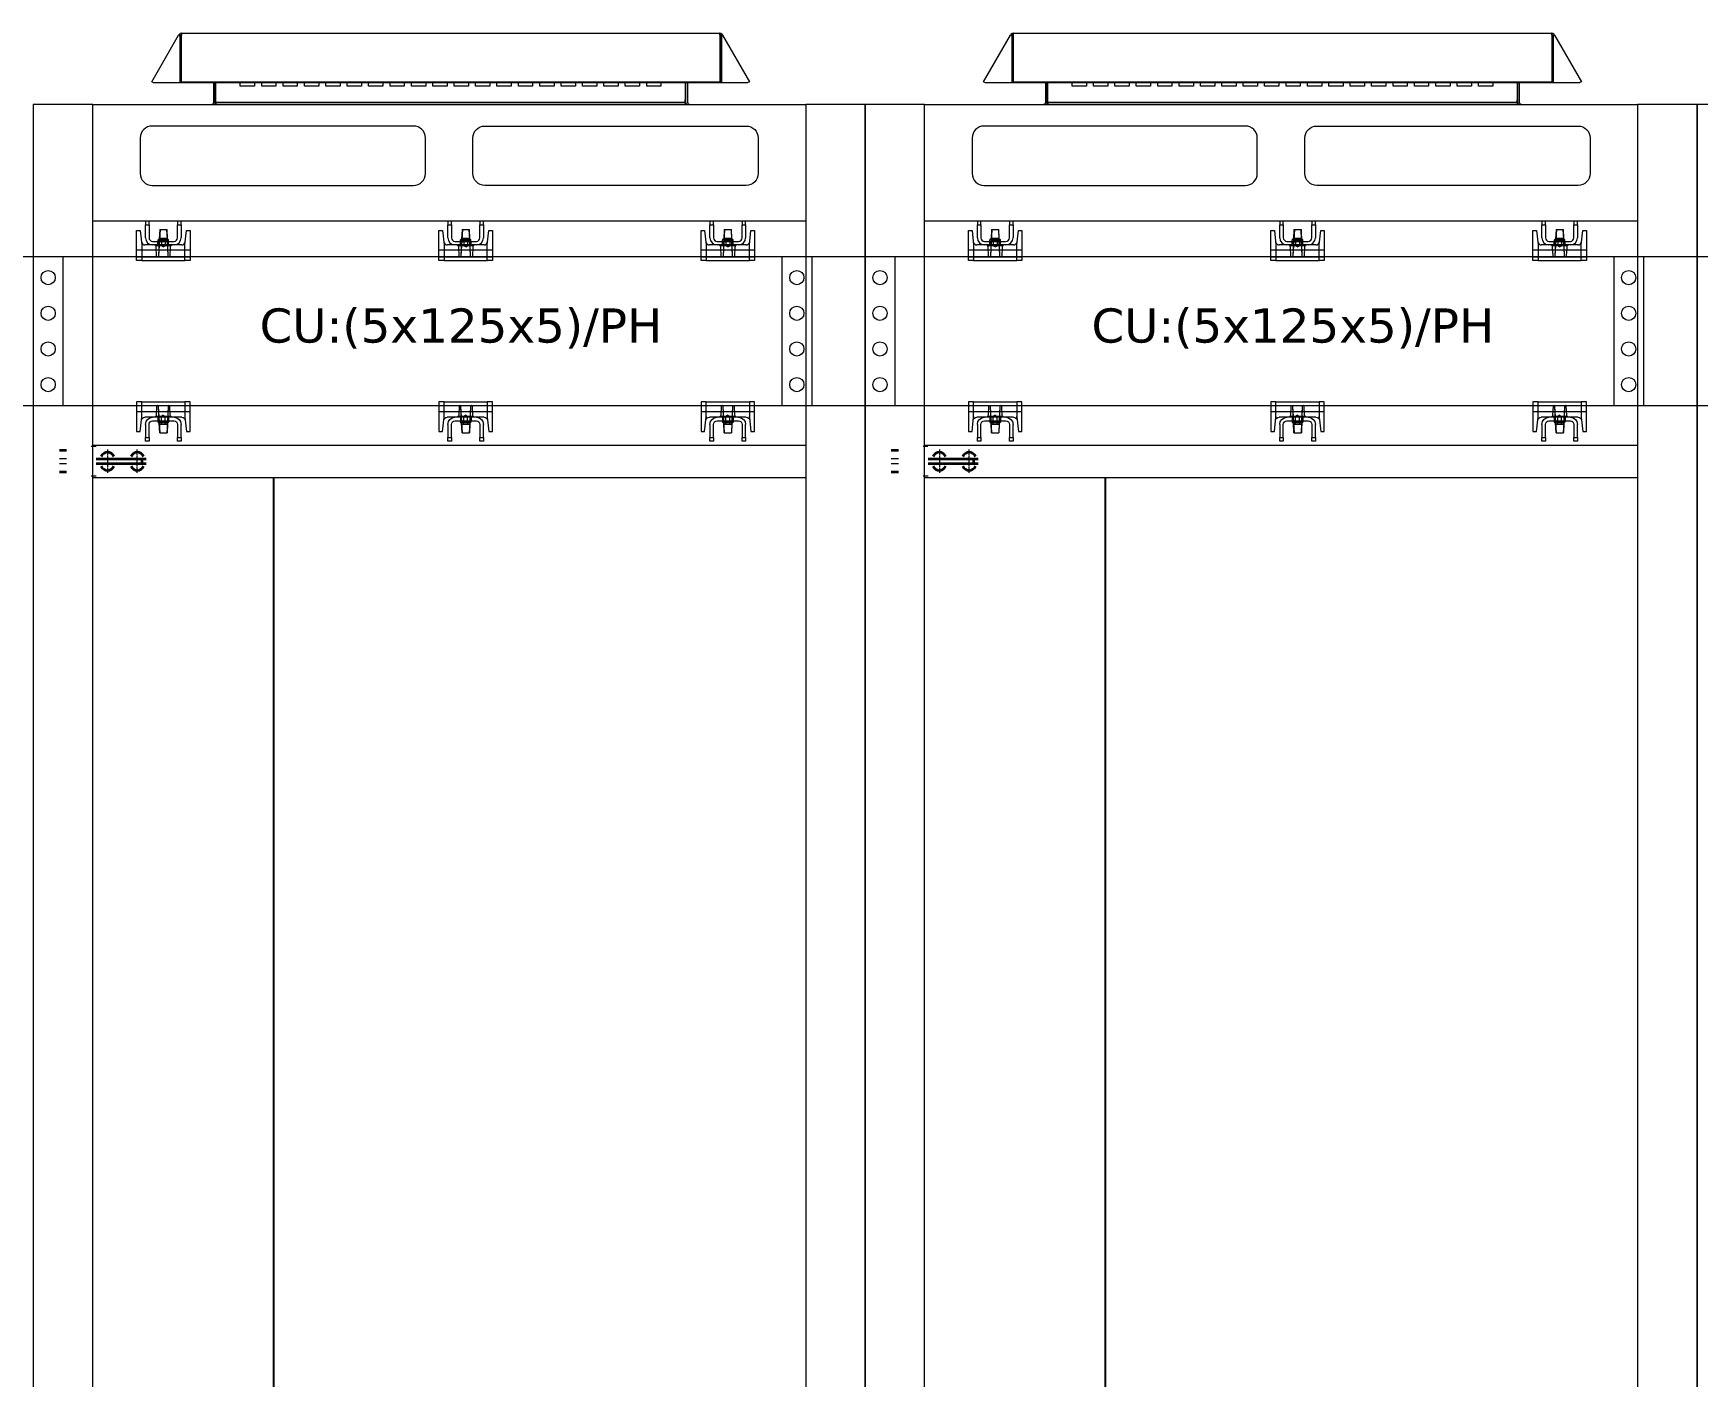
# Model space of a CAD drawing. Header units: millimetres. Extents: x -116965 to 323937, y 291661 to 566926.
# Drawn here: x -35638 to -34237, y 347282 to 348412 of the extents above; entities that cross this region are included whole.
import ezdxf

# ---------------------------------------------------------------- set-up
doc = ezdxf.new("R2010")
doc.units = ezdxf.units.MM
doc.linetypes.add('CHAIN', pattern=[0.3543, 0.2362, -0.0295, 0.0591, -0.0295])
doc.layers.get('0').update_dxf_attribs({"lineweight": 18})
doc.layers.add('C00-00-00', color=7, linetype='Continuous')
for name, color, linetype, lineweight in [('Centerline(Schneider)', 7, 'Continuous', 18), ('hw_Auxiliary', 2, 'Continuous', 13), ('Visible (ISO)', 7, 'Continuous', 50), ('Visible Edges(Schneider)', 7, 'Continuous', 35)]:
    doc.layers.add(name, color=color, linetype=linetype, lineweight=lineweight)
doc.styles.get("Standard").update_dxf_attribs({"font": 'arial.ttf'})

# ---------------------------------------------------------------- blocks, each defined once
blk = doc.blocks.new('*U1443')
for points in [[(0, 2200), (0, 0), (50, 0), (50, 2200)], [(50, 2102), (50, 2200), (650, 2200), (650, 2102)], [(650, 2200), (650, 0), (700, 0), (700, 2200)], [(50, 98), (50, 0), (650, 0), (650, 98)]]:
    blk.add_lwpolyline(points, close=True)
at = {"layer": 'hw_Auxiliary'}
for points in [[(100, 2132), (320, 2132, 0.414214), (330, 2142), (330, 2172, 0.414214), (320, 2182), (100, 2182, 0.414214), (90, 2172), (90, 2142, 0.414214)], [(600, 2132), (380, 2132, -0.414214), (370, 2142), (370, 2172, -0.414214), (380, 2182), (600, 2182, -0.414214), (610, 2172), (610, 2142, -0.414214)], [(100, 68), (320, 68, -0.414214), (330, 58), (330, 28, -0.414214), (320, 18), (100, 18, -0.414214), (90, 28), (90, 58, -0.414214)], [(600, 68), (380, 68, 0.414214), (370, 58), (370, 28, 0.414214), (380, 18), (600, 18, 0.414214), (610, 28), (610, 58, 0.414214)]]:
    blk.add_lwpolyline(points, format="xyb", close=True, dxfattribs=at)
blk = doc.blocks.new('ban le blokset')
for p, q in [((11, 2), (5, 2)), ((5, -2), (11, -2))]:
    blk.add_line(p, q)
at = {"layer": 'Centerline(Schneider)', "linetype": 'CHAIN', "ltscale": 7.55611}
for p, q in [((35.8, 12.5), (31.7, 12.5)), ((36, -12.5), (31.8, -12.5))]:
    blk.add_line(p, q, dxfattribs=at)
at = {"layer": 'Centerline(Schneider)', "linetype": 'CHAIN', "ltscale": 21.168501}
for p, q in [((45.5, 9.8), (45.5, -9.8)), ((70.5, -9.8), (70.5, 9.8))]:
    blk.add_line(p, q, dxfattribs=at)
at = {"layer": 'Visible Edges(Schneider)'}
for p, q in [((11, 9.2), (5, 9.2)), ((36, 2), (78, 2)), ((74.5, -2), (74.5, 2)), ((11, -9.2), (5, -9.2)), ((36, -2), (78, -2))]:
    blk.add_line(p, q, dxfattribs=at)
for centre, start, end in [((45.5, 2), 21.122, 158.878), ((70.5, 2), 21.122, 158.878), ((45.5, -2), 201.122, 338.878), ((70.5, -2), 201.122, 338.878)]:
    blk.add_arc(centre, 5.63, start, end, dxfattribs=at)
blk = doc.blocks.new('*U1599')
for points in [[(0, 2200), (0, 0), (50, 0), (50, 2200)], [(50, 2102), (50, 2200), (400, 2200), (400, 2102)], [(400, 2200), (400, 0), (450, 0), (450, 2200)], [(450, 2102), (450, 2200), (1050, 2200), (1050, 2102)], [(1050, 2200), (1050, 0), (1100, 0), (1100, 2200)], [(50, 98), (50, 0), (400, 0), (400, 98)], [(450, 98), (450, 0), (1050, 0), (1050, 98)]]:
    blk.add_lwpolyline(points, close=True)
at = {"layer": 'hw_Auxiliary'}
for points in [[(490, 2132), (730, 2132), (730, 2182), (490, 2182)], [(1010, 2132), (770, 2132), (770, 2182), (1010, 2182)], [(490, 68), (730, 68), (730, 18), (490, 18)], [(1010, 68), (770, 68), (770, 18), (1010, 18)]]:
    blk.add_lwpolyline(points, close=True, dxfattribs=at)
blk = doc.blocks.new('*U1647')
at = {"color": 1}
for p, q in [((59910.9, 339394.9), (59815.9, 339394.9)), ((59910.9, 339394.9), (59815.9, 339394.9)), ((59815.9, 339394.9), (59815.9, 339269.9)), ((59910.9, 339394.9), (59910.9, 339269.9)), ((59815.9, 339269.9), (59910.9, 339269.9))]:
    blk.add_line(p, q, dxfattribs=at)
for centre in [(59828.4, 339377.4), (59898.4, 339377.4), (59828.4, 339347.4), (59898.4, 339347.4), (59828.4, 339317.4), (59898.4, 339317.4), (59828.4, 339287.4), (59898.4, 339287.4)]:
    blk.add_circle(centre, 6, dxfattribs=at)
blk = doc.blocks.new('*U1650')
at = {"color": 1}
for p, q in [((60470.9, 339394.9), (59815.9, 339394.9)), ((60470.9, 339394.9), (59815.9, 339394.9)), ((59815.9, 339394.9), (59815.9, 339269.9)), ((60470.9, 339394.9), (60470.9, 339269.9)), ((59815.9, 339269.9), (60470.9, 339269.9))]:
    blk.add_line(p, q, dxfattribs=at)
for centre in [(59828.4, 339377.4), (60458.4, 339377.4), (59828.4, 339347.4), (60458.4, 339347.4), (59828.4, 339317.4), (60458.4, 339317.4), (59828.4, 339287.4), (60458.4, 339287.4)]:
    blk.add_circle(centre, 6, dxfattribs=at)
blk = doc.blocks.new('555')
at = {"lineweight": 5}
for p, q in [((-12, 33), (-15, 33)), ((-15, 33), (-15, 30)), ((-15, 30), (-12, 30)), ((-15, 19), (-15, 30)), ((-12, 30), (-12, 33)), ((-12, 30), (-12, 19)), ((15, 33), (12, 33)), ((12, 33), (12, 30)), ((12, 30), (15, 30)), ((12, 19), (12, 30)), ((15, 30), (15, 33)), ((15, 30), (15, 19)), ((-22.5, 25), (-19.5, 25)), ((-22.5, 0), (-22.5, 25)), ((-19.5, 25), (-18.2, 13)), ((-9, 16), (9, 16)), ((-4.5, 13), (-4.5, 16)), ((-2.9, 18.7), (-4.4, 17.2)), ((-4.4, 13), (-4.4, 17.2)), ((0, 17.2), (-4.4, 17.2)), ((-4.1, 13), (-4.1, 16)), ((-2.7, 26), (-4, 3.7)), ((-3.4, 16.2), (-4, 3.7)), ((-3, 26), (-3.4, 17.7)), ((-3.4, 17.7), (-3.4, 16.2)), ((3.4, 17.7), (-3.4, 17.7)), ((3.4, 16.2), (-3.4, 16.2)), ((-3, 26), (3, 26)), ((-2.9, 18.7), (0, 18.7)), ((-1.6, 18.7), (-1.6, 13)), ((0, 18.7), (2.9, 18.7)), ((4.4, 17.2), (0, 17.2)), ((1.6, 18.7), (1.6, 13)), ((2.9, 18.7), (4.4, 17.2)), ((3, 26), (3.2, 26)), ((3.4, 17.7), (3, 26)), ((4, 3.7), (3.2, 26)), ((3.5, 17.7), (3.4, 17.7)), ((3.4, 16.2), (3.4, 17.7)), ((3.4, 16.2), (3.5, 16.2)), ((4, 3.7), (3.4, 16.2)), ((4.1, 13), (4.1, 16)), ((4.4, 13), (4.4, 17.2)), ((4.5, 13), (4.5, 16)), ((18.2, 13), (19.5, 25)), ((19.5, 25), (22.5, 25)), ((22.5, 25), (22.5, 0)), ((22.5, 8.5), (-22.5, 8.5)), ((-22.5, 3), (-4.9, 3)), ((-18.2, 0), (-22.5, 0)), ((-18.2, 13), (-18.2, 13)), ((-18.2, 13), (-18.2, 0)), ((-17.7, 13), (-18.2, 13)), ((-18.2, 0), (-17.7, 0)), ((-17.7, 0), (17.7, 0)), ((-9, 13), (-15.5, 13)), ((9, 13), (-9, 13)), ((-6, 13), (-6, 12.2)), ((0, 12.2), (-6, 12.2)), ((-5.6, 3.7), (-5.9, 11.1)), ((-4.7, 3), (-4.9, 3)), ((-4.7, 3), (4.7, 3)), ((0, 11.3), (-1.6, 12.2)), ((0, 11.3), (1.6, 12.2)), ((6, 12.2), (0, 12.2)), ((4.9, 3), (4.7, 3)), ((4.9, 3), (22.5, 3)), ((5.9, 11.1), (5.6, 3.7)), ((6, 13), (6, 12.2)), ((15.5, 13), (9, 13)), ((18.2, 13), (17.7, 13)), ((17.7, 0), (18.2, 0)), ((18.2, 0), (18.2, 13)), ((18.2, 13), (18.2, 13)), ((22.5, 0), (18.2, 0))]:
    blk.add_line(p, q, dxfattribs=at)
for centre, radius, start, end in [((-15.5, 16), 3, 186, 270), ((-9, 19), 6, 180, 270), ((-9, 19), 3, 180, 270), ((9, 19), 3, 270, 0), ((9, 19), 6, 270, 0), ((15.5, 16), 3, 270, 354), ((-7.9, 11), 2, 2, 90), ((-4.9, 3.7), 0.75, 182, 270), ((-4.7, 3.7), 0.75, 270, 356.7829), ((-4.7, 3.7), 0.75, 270, 357.5104), ((4.7, 3.7), 0.75, 182.0138, 270), ((4.7, 3.7), 0.75, 182.4896, 270), ((4.9, 3.7), 0.75, 270, 358), ((7.9, 11), 2, 90, 178)]:
    blk.add_arc(centre, radius, start, end, dxfattribs=at)
blk = doc.blocks.new('*U1672')
at = {"color": 1}
for p, q in [((59973.4, 339394.9), (59815.9, 339394.9)), ((59973.4, 339394.9), (59815.9, 339394.9)), ((59815.9, 339394.9), (59815.9, 339269.9)), ((59973.4, 339394.9), (59973.4, 339269.9)), ((59815.9, 339269.9), (59973.4, 339269.9))]:
    blk.add_line(p, q, dxfattribs=at)
for centre in [(59828.4, 339377.4), (59960.9, 339377.4), (59828.4, 339347.4), (59960.9, 339347.4), (59828.4, 339317.4), (59960.9, 339317.4), (59828.4, 339287.4), (59960.9, 339287.4)]:
    blk.add_circle(centre, 6, dxfattribs=at)
blk = doc.blocks.new('SV-F')
at = {"lineweight": 13}
blk.add_line((201, 0), (-201, 0), dxfattribs=at)
at = {"layer": 'Visible (ISO)', "lineweight": 13}
for p, q in [((-251.5, 19.3), (-228.9, 58.5)), ((-228.8, 58.5), (-228.9, 58.5)), ((-228.8, 58.5), (-228.7, 58.4)), ((-227.8, 58.9), (-228.2, 58.1)), ((-227.8, 58.9), (-227.8, 18.5)), ((-226.8, 58.3), (-227.8, 58.9)), ((-226.8, 18.5), (-226.8, 58.3)), ((-226.7, 58.5), (-226.7, 19.3)), ((-226.3, 58.5), (-226.7, 58.5)), ((-226.3, 58.5), (-226.3, 60)), ((-226.3, 60), (226.3, 60)), ((226.3, 60), (226.3, 58.5)), ((226.7, 58.5), (226.3, 58.5)), ((226.7, 58.5), (226.7, 19.3)), ((226.8, 58.3), (227.8, 58.9)), ((226.8, 18.5), (226.8, 58.3)), ((228.2, 58.1), (227.8, 58.9)), ((227.8, 58.9), (227.8, 18.5)), ((228.7, 58.4), (228.8, 58.5)), ((228.9, 58.5), (228.8, 58.5)), ((228.9, 58.5), (251.5, 19.3)), ((-250.9, 18.9), (-251.5, 19.3)), ((-250.9, 18.9), (-250.2, 18.5)), ((-250.2, 18.5), (-227.8, 18.5)), ((-227.8, 18.5), (-226.8, 18.5)), ((-226.7, 19.3), (-226.7, 18.5)), ((-226.7, 19.3), (226.7, 19.3)), ((-226.7, 18.5), (226.7, 18.5)), ((-199.5, 18.5), (-199.5, 1.5)), ((-198, 1.5), (-198, 18.5)), ((-197.5, 4), (-197.5, 18.5)), ((-177, 15.5), (-177, 18.5)), ((-165, 15.5), (-177, 15.5)), ((-165, 18.5), (-165, 15.5)), ((-159, 15.5), (-159, 18.5)), ((-147, 15.5), (-159, 15.5)), ((-147, 18.5), (-147, 15.5)), ((-141, 15.5), (-141, 18.5)), ((-129, 15.5), (-141, 15.5)), ((-129, 18.5), (-129, 15.5)), ((-123, 15.5), (-123, 18.5)), ((-111, 15.5), (-123, 15.5)), ((-111, 18.5), (-111, 15.5)), ((-105, 15.5), (-105, 18.5)), ((-93, 15.5), (-105, 15.5)), ((-93, 18.5), (-93, 15.5)), ((-87, 15.5), (-87, 18.5)), ((-75, 15.5), (-87, 15.5)), ((-75, 18.5), (-75, 15.5)), ((-69, 15.5), (-69, 18.5)), ((-57, 15.5), (-69, 15.5)), ((-57, 18.5), (-57, 15.5)), ((-51, 15.5), (-51, 18.5)), ((-39, 15.5), (-51, 15.5)), ((-39, 18.5), (-39, 15.5)), ((-33, 15.5), (-33, 18.5)), ((-21, 15.5), (-33, 15.5)), ((-21, 18.5), (-21, 15.5)), ((-15, 15.5), (-15, 18.5)), ((-3, 15.5), (-15, 15.5)), ((-3, 18.5), (-3, 15.5)), ((3, 15.5), (3, 18.5)), ((15, 15.5), (3, 15.5)), ((15, 18.5), (15, 15.5)), ((21, 15.5), (21, 18.5)), ((33, 15.5), (21, 15.5)), ((33, 18.5), (33, 15.5)), ((39, 15.5), (39, 18.5)), ((51, 15.5), (39, 15.5)), ((51, 18.5), (51, 15.5)), ((57, 15.5), (57, 18.5)), ((69, 15.5), (57, 15.5)), ((69, 18.5), (69, 15.5)), ((75, 15.5), (75, 18.5)), ((87, 15.5), (75, 15.5)), ((87, 18.5), (87, 15.5)), ((93, 15.5), (93, 18.5)), ((105, 15.5), (93, 15.5)), ((105, 18.5), (105, 15.5)), ((111, 15.5), (111, 18.5)), ((123, 15.5), (111, 15.5)), ((123, 18.5), (123, 15.5)), ((129, 15.5), (129, 18.5)), ((141, 15.5), (129, 15.5)), ((141, 18.5), (141, 15.5)), ((147, 15.5), (147, 18.5)), ((159, 15.5), (147, 15.5)), ((159, 18.5), (159, 15.5)), ((165, 15.5), (165, 18.5)), ((177, 15.5), (165, 15.5)), ((177, 18.5), (177, 15.5)), ((197.5, 18.5), (197.5, 4)), ((198, 1.5), (198, 18.5)), ((199.5, 1.5), (199.5, 18.5)), ((226.7, 19.3), (226.7, 18.5)), ((226.8, 18.5), (227.8, 18.5)), ((227.8, 18.5), (250.2, 18.5)), ((250.9, 18.9), (250.2, 18.5)), ((251.5, 19.3), (250.9, 18.9)), ((-197.5, 2), (-197.5, 4)), ((-197.5, 2), (197.5, 2)), ((-197.5, 2), (-197.5, 0)), ((197.5, 2), (197.5, 4)), ((197.5, 2), (197.5, 0))]:
    blk.add_line(p, q, dxfattribs=at)
for centre, radius, start, end in [((-226.3, 57), 3, 136.3257, 150), ((-226.3, 57), 3, 90, 136.3257), ((-226.3, 57), 1.5, 105.8402, 114.6033), ((226.3, 57), 3, 43.6743, 90), ((226.3, 57), 1.5, 65.3967, 74.1598), ((226.3, 57), 3, 30, 43.6743), ((-201, 1.5), 1.5, 270, 0), ((-201, 1.5), 3, 330, 0), ((201, 1.5), 3, 180, 210), ((201, 1.5), 1.5, 180, 270)]:
    blk.add_arc(centre, radius, start, end, dxfattribs=at)
for points in [[(-228.7, 58.4), (-228.7, 58.4), (-228.6, 58.4), (-228.6, 58.3)], [(-228.6, 58.3), (-228.5, 58.3), (-228.4, 58.2), (-228.2, 58.1)], [(228.6, 58.3), (228.5, 58.3), (228.4, 58.2), (228.2, 58.1)], [(228.7, 58.4), (228.7, 58.4), (228.6, 58.4), (228.6, 58.3)]]:
    blk.add_open_spline(points, degree=3, dxfattribs=at)

msp = doc.modelspace()

# ---------------------------------------------------------------- linework, layer by layer
for p, q in [((-35587.949803, 348065.27154), (-34987.949803, 348065.27154)), ((-35587.949803, 348065.27154), (-34987.949803, 348065.27154)), ((-34887.949803, 348065.27154), (-34287.949803, 348065.27154)), ((-35587.949803, 348038.27154), (-34987.949803, 348038.27154)), ((-34887.949803, 348038.27154), (-34287.949803, 348038.27154))]:
    msp.add_line(p, q)
at = {"lineweight": -3, "ltscale": 5}
for p, q in [((-35435.949803, 348038.27154), (-35435.949803, 346374.783643)), ((-34735.949803, 348038.27154), (-34735.949803, 346374.783643))]:
    msp.add_line(p, q, dxfattribs=at)

# ---------------------------------------------------------------- block references
for name, p in [('SV-F', (-35286.770333, 348351.783643)), ('SV-F', (-34586.770333, 348351.783643)), ('*U1443', (-35637.949803, 346151.783643)), ('*U1443', (-34937.949803, 346151.783643)), ('*U1599', (-34237.949803, 346151.783643)), ('555', (-35528.539009, 348220.784963)), ('555', (-35274.098464, 348220.784963)), ('555', (-35053.539009, 348220.784963)), ('555', (-34828.539009, 348220.784963)), ('555', (-34574.098464, 348220.784963)), ('555', (-34353.539009, 348220.784963)), ('ban le blokset', (-35620.949803, 348051.783643)), ('ban le blokset', (-34920.949803, 348051.783643))]:
    msp.add_blockref(name, p)
at = {"lineweight": -3}
for name, p in [('*U1647', (-95523.859253, 8828.906344)), ('*U1650', (-95453.859253, 8828.906344)), ('*U1647', (-94823.859253, 8828.906344)), ('*U1647', (-94823.859253, 8828.906344)), ('*U1650', (-94753.859253, 8828.906344)), ('*U1672', (-94123.859253, 8828.906344))]:
    msp.add_blockref(name, p, dxfattribs=at)
at = {"xscale": -1, "rotation": 180}
for p in [(-35528.539009, 348101.784723), (-35528.539009, 348101.784723), (-35274.098464, 348101.784723), (-35274.098464, 348101.784723), (-35053.539009, 348101.784723), (-35053.539009, 348101.784723), (-34828.539009, 348101.784723), (-34574.098464, 348101.784723), (-34353.539009, 348101.784723)]:
    msp.add_blockref('555', p, dxfattribs=at)

# ---------------------------------------------------------------- texts
at = {"layer": 'C00-00-00', "color": 2, "char_height": 28.70966008, "attachment_point": 5}
for insert in [(-35278.067113, 348163.41251), (-34578.067113, 348163.41251)]:
    msp.add_mtext('{\\fVerdana|b0|i0|c0|p34;CU:(5x125x5)/PH}', dxfattribs=dict(at, insert=insert))

doc.saveas('drawing.dxf')
